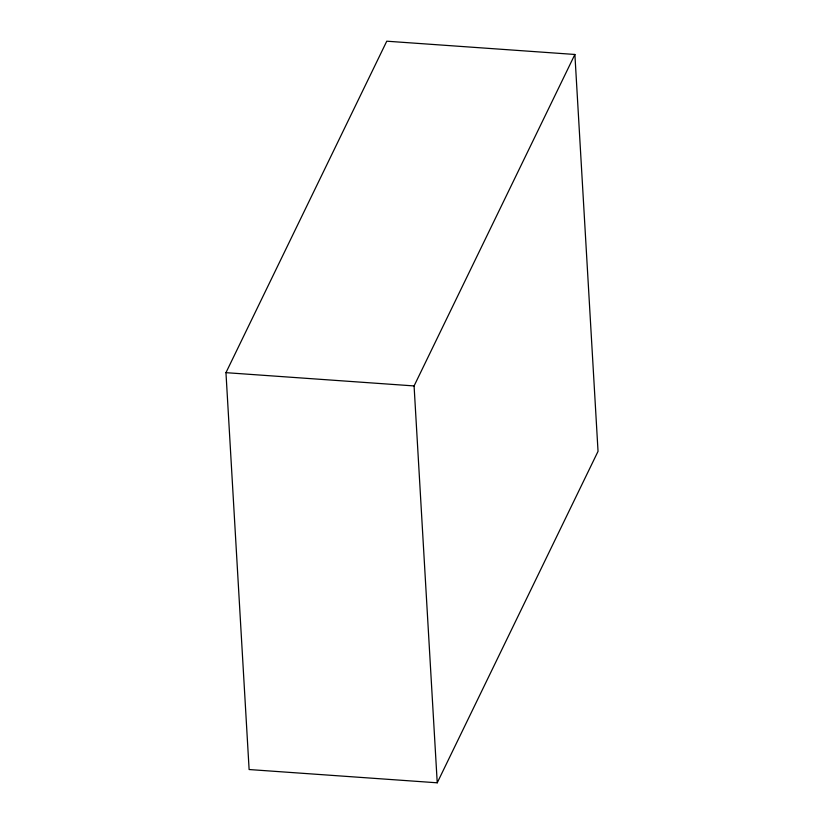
<?xml version="1.0" encoding="UTF-8"?>
<svg xmlns="http://www.w3.org/2000/svg" width="824" height="824" viewBox="0 0 824 824"><rect width="100%" height="100%" fill="white"/><g stroke="black" fill="none" stroke-linecap="round" stroke-linejoin="round"><path stroke-width="1.24" d="M225.961 372.664L386.765 41.2L574.884 54.466L598.039 451.336L437.235 782.8L249.116 769.534L225.961 372.664L414.081 385.931L574.884 54.466M414.081 385.931L437.235 782.8"/></g></svg>
